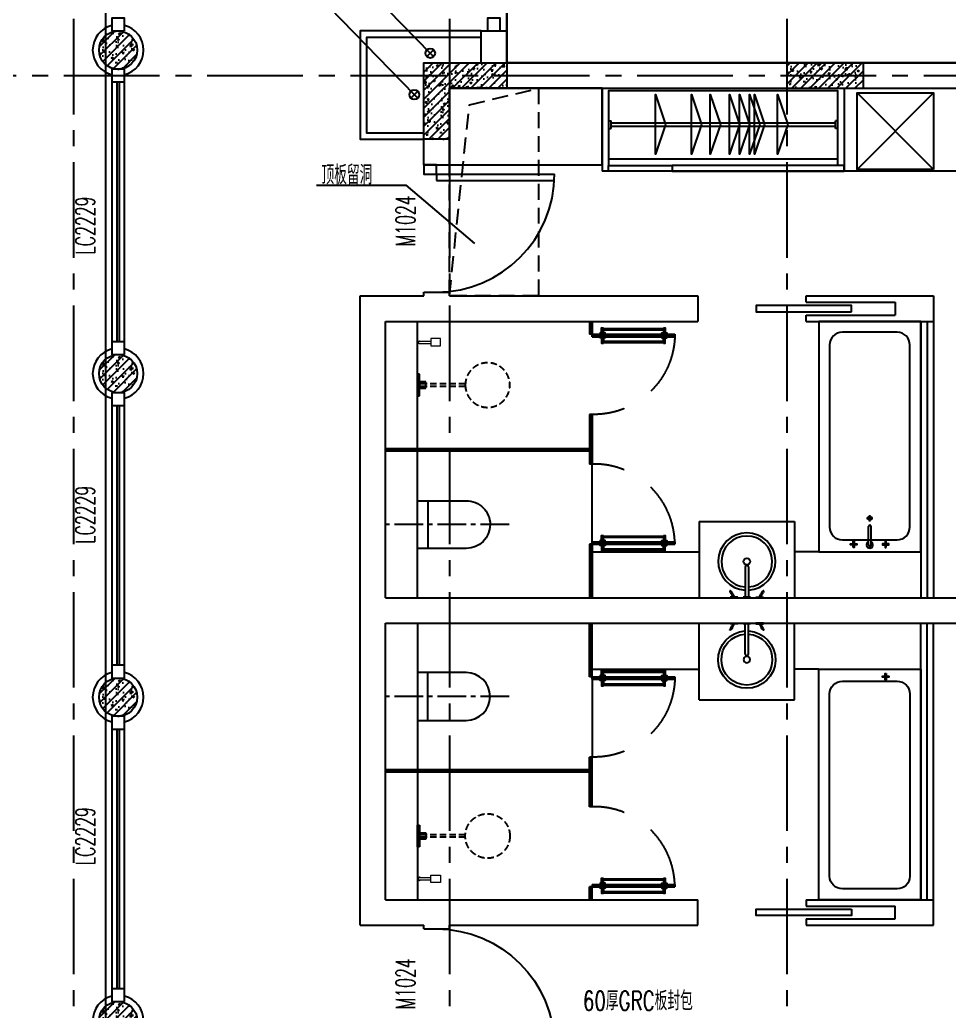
# Model space of a CAD drawing. Extents: x -395226 to -176901, y -140672 to 68263.
# Drawn here: x -328641 to -321346, y 34735 to 42517 of the extents above; entities that cross this region are included whole.
import ezdxf

# ---------------------------------------------------------------- set-up
doc = ezdxf.new("R2010")
doc.units = 0
doc.header["$LTSCALE"] = 1000
doc.header["$MEASUREMENT"] = 0
for name, pattern in [('ACAD_ISO08W100', [36, 24, -3, 6, -3]), ('HIDDEN2', [0.1875, 0.125, -0.0625]), ('Plans$0$CENTER2', [1.125, 0.75, -0.125, 0.125, -0.125]), ('Plans$0$DASHED', [0.75, 0.5, -0.25]), ('Plans$0$DASHED2', [0.375, 0.25, -0.125])]:
    doc.linetypes.add(name, pattern=pattern)
doc.layers.get('0').update_dxf_attribs({"linetype": 'CONTINUOUS'})
doc.layers.get('Defpoints').update_dxf_attribs({"linetype": 'CONTINUOUS'})
for name, color, linetype in [('A-COLUMN', 1, 'CONTINUOUS'), ('A-COLUMN-hatch', 252, 'CONTINUOUS'), ('A-DOTE', 8, 'ACAD_ISO08W100'), ('A-FIN-GRAN', 34, 'CONTINUOUS'), ('A-FUR', 251, 'CONTINUOUS'), ('A-LINE', 8, 'CONTINUOUS'), ('A-LVTRY', 147, 'CONTINUOUS'), ('A-NOTE', 150, 'CONTINUOUS'), ('A-RAIN', 6, 'CONTINUOUS'), ('A-WALL', 2, 'CONTINUOUS'), ('A-WINDOW', 4, 'CONTINUOUS'), ('A-WINDOW-TEXT', 93, 'CONTINUOUS'), ('Plans$0$A_Sanitary', 150, 'CONTINUOUS'), ('Plans$0$Grid', 9, 'Plans$0$CENTER2')]:
    doc.layers.add(name, color=color, linetype=linetype)
doc.styles.add('_HZTXT', font='tjromans.shx', dxfattribs={"width": 0.7, "bigfont": 'tjhztxt.shx'})
doc.styles.add('PRC-S', font='tjromans.shx', dxfattribs={"width": 0.7, "bigfont": 'tjhztxt.shx'})

# ---------------------------------------------------------------- blocks, each defined once
blk = doc.blocks.new('Grid')
at = {"layer": 'Plans$0$Grid', "color": 8}
for p, q in [((-22498.22963262349, 23319.99999610754), (-22498.22963262349, -15380.00000389246)), ((-19548.22963262349, 23319.99999610754), (-19548.22963262349, -15380.00000389246)), ((-16898.22963262349, 23319.99999610754), (-16898.22963262349, -15380.00000389246)), ((-28198.22963262349, 5999.999996107537), (8601.770367376506, 5999.999996107537))]:
    blk.add_line(p, q, dxfattribs=at)
blk = doc.blocks.new('Plans$0$A$C245A0047')
blk.add_lwpolyline([(-19.77532151341438, -9.097833529114723), (-19.77532151341438, 11.90216647088528), (-40.77532151341438, 11.90216647088528), (-40.77532151341438, 19.90216647088528), (-19.77532151341438, 19.90216647088528), (-19.77532151341438, 40.90216647088528), (-11.77532151341438, 40.90216647088528), (-11.77532151341438, 19.90216647088528), (9.224678486585617, 19.90216647088528), (9.224678486585617, 11.90216647088528), (-11.77532151341438, 11.90216647088528), (-11.77532151341438, -9.097833529114723)], close=True)
blk = doc.blocks.new('Plans$0$CLOSET P')
blk.add_lwpolyline([(382.5, 187.5), (0, 187.5), (0, -187.5), (382.5, -187.5, 0.414213562373095), (570, 0), (570, 0, 0.414213562373095)], format="xyb", close=True)
blk.add_lwpolyline([(80, -187.5), (80, 187.5)])
at = {"color": 8, "linetype": 'Plans$0$CENTER2', "ltscale": 0.3}
blk.add_lwpolyline([(718.799193716608, 0), (-245.4681442575529, 0)], dxfattribs=at)
blk = doc.blocks.new('Plans$0$TOWEL BAR T')
for points in [[(0, 485), (10, 485), (10, 525), (0, 525)], [(0, 40), (10, 40), (10, 0), (0, 0)]]:
    blk.add_lwpolyline(points, close=True)
for points in [[(10, 512.5), (50, 512.5), (50, 497.5)], [(10, 497.5), (50, 497.5)], [(35, 497.5), (35, 27.5)], [(45, 497.5), (45, 27.5)], [(50, 27.5), (50, 12.5), (10, 12.5)], [(50, 27.5), (10, 27.5)]]:
    blk.add_lwpolyline(points)
blk = doc.blocks.new('Plans$0$A$C76BA0BB8')
for p, q in [((0, 0), (0, -650)), ((20, 0), (0, 0)), ((10, 0), (10, -650)), ((20, 0), (20, -650)), ((20, -650), (0, -650))]:
    blk.add_line(p, q)
at = {"layer": 'Plans$0$A_Sanitary', "color": 8, "linetype": 'Plans$0$DASHED'}
blk.add_arc((-2.968245076015592, -16.81539324950427), 633.1915639874533, 270.2685894216469, 1.521757969938451, dxfattribs=at)
at = {"extrusion": (0, 0, -1), "zscale": -1}
blk.add_blockref('Plans$0$TOWEL BAR T', (1.676380634307861e-08, -587.4999999832362), dxfattribs=at)
blk.add_blockref('Plans$0$TOWEL BAR T', (20.00000001676381, -587.4999999832362))
blk = doc.blocks.new('Plans$0$A$C329745DB')
at = {"linetype": 'Plans$0$DASHED2'}
for p, q in [((0, 85), (15, 85)), ((15, 85), (15, -85)), ((15, -85), (0, -85))]:
    blk.add_line(p, q, dxfattribs=at)
blk.add_line((0, -85), (0, 85))
at = {"linetype": 'Plans$0$DASHED2', "ltscale": 0.2}
for p, q in [((375.2861006046442, 10.00000001676378), (-5.383924417401431e-10, 10.00000000000004)), ((-5.383924417401431e-10, 10.00000000000004), (5.384492851590039e-10, -9.999999999999957)), ((375.2861006059829, -9.999999983119807), (5.384492851590039e-10, -9.999999999999957))]:
    blk.add_line(p, q, dxfattribs=at)
at = {"lineweight": 15}
for p, q in [((16.41515415161848, -326.3509522527456), (104.6021450981498, -326.3509522527456)), ((16.45275857299566, -345.3086725622416), (104.6021450981498, -345.3086725622416))]:
    blk.add_line(p, q, dxfattribs=at)
at = {"linetype": 'Plans$0$DASHED2'}
blk.add_lwpolyline([(15, -25), (15, 25), (65, 25), (65, -25)], close=True, dxfattribs=at)
at = {"lineweight": 15}
blk.add_lwpolyline([(179.7279068157077, -307.913514867425), (179.7279068157077, -364.5351404994726), (104.6021450981498, -364.5351404994726), (104.6021450981498, -307.913514867425)], close=True, dxfattribs=at)
at = {"linetype": 'Plans$0$DASHED2', "ltscale": 0.2}
blk.add_circle((550.0001527018758, 2.759037442956469e-08), 175, dxfattribs=at)
at = {"lineweight": 15}
for radius, start, end in [(12.5, 49.3241645724468, 311.3082686208234), (9.5, 86.29231313472972, 273.9349901289)]:
    blk.add_arc((15.80082531273365, -335.8310682922602), radius, start, end, dxfattribs=at)
blk = doc.blocks.new('Plans$0$A$C3C4320F4')
at = {"ltscale": 0.5}
for p, q in [((-12.5, 242.5), (-12.5, 5)), ((12.5, 242.5), (12.5, 5)), ((-130, 5), (-130, 0)), ((-70, 5), (-130, 5)), ((-130, 0), (-70, 0)), ((-70, 0), (-70, 5)), ((-30, 5), (-30, 0)), ((30, 5), (-30, 5)), ((-30, 0), (30, 0)), ((30, 0), (30, 5)), ((70, 0), (70, 5)), ((70, 5), (130, 5)), ((130, 0), (70, 0)), ((130, 5), (130, 0))]:
    blk.add_line(p, q, dxfattribs=at)
blk.add_circle((-1.4210854715202e-14, 285), 25, dxfattribs=at)
for centre, radius, start, end in [((6.431945109852677e-08, 285), 225, 273.1847385203163, 266.8152614468754), ((6.431945109852677e-08, 285), 200, 273.5833216784225, 266.4166782814787), ((0, 242.4999999999854), 12.5, 0, 180), ((-130.3997597733978, 52.42300268237886), 3.147201215463733, 146.9454087961465, 223.0848864239331), ((-131.6604562626453, 51.68568296903686), 2.813935652372383, 39.70190072510234, 119.3010142130147), ((-184.9890727623715, 11.99005448688695), 64.80683140751697, 28.46540463752204, 36.20862548592378), ((-165.6642559317406, 6.045905803606729), 59.65298140990802, 22.4357790660071, 52.67612987259868), ((376.0132948691025, 317.726654234968), 574.0974974977237, 208.6036431084855, 213.0060391038752), ((302.2717217742465, 197.0620706717455), 445.7694214837053, 202.1749968293286, 205.5218451634142), ((-302.2717217741883, 197.0620706717455), 445.7694214837053, 334.4781548365859, 337.8250031706714), ((-376.0132948690443, 317.726654234968), 574.0974974977237, 326.9939608961248, 331.3963568915145), ((165.6642559317406, 6.045905803606729), 59.65298140990802, 127.3238701274013, 157.5642209339929), ((184.9890727624297, 11.99005448688695), 64.80683140751697, 143.7913745140762, 151.534595362478), ((131.6604562626453, 51.68568296903686), 2.813935652372383, 60.69898578698531, 140.2980992748977), ((130.3997597735142, 52.42300268237886), 3.147201215463733, 316.9151135760669, 33.05459120385349)]:
    blk.add_arc(centre, radius, start, end, dxfattribs=at)
blk = doc.blocks.new('D10')
for p, q in [((75.00000000023283, 0), (74.99999999988358, 925)), ((125.0000000001164, 0), (124.9999999998254, 923.6476599997841)), ((75.00000000023283, 0), (125.0000000001164, 0))]:
    blk.add_line(p, q)
blk.add_lwpolyline([(75.00000000023283, 0), (0, 0), (0, -99.99999999976717), (75.00000000011642, -99.99999999976717)], close=True)
blk.add_arc((75.00000000023283, 0), 925, 0, 90)
blk = doc.blocks.new('dr-1000_swing')
at = {"layer": 'A-WINDOW', "xscale": -1, "rotation": 270}
blk.add_blockref('D10', (99.99999999976717, -3.783497959375381e-10), dxfattribs=at)
blk = doc.blocks.new('A$C052B07B1')
at = {"layer": 'A-FIN-GRAN'}
for start, end in [(104.477512185936, 255.522487814064), (284.477512185936, 75.52248781406404)]:
    blk.add_arc((2.728484105318785e-12, 1.818989403545856e-12), 200, start, end, dxfattribs=at)
at = {"layer": 'A-WINDOW'}
for points in [[(-49.99999999999727, 250.0000000000018), (-49.99999999999727, 150.0000000000018), (50.00000000000273, 150.0000000000018), (50.00000000000273, 250.0000000000018)], [(-49.99999999999727, -149.9999999999982), (-49.99999999999727, -249.9999999999982), (50.00000000000273, -249.9999999999982), (50.00000000000273, -149.9999999999982)]]:
    blk.add_lwpolyline(points, close=True, dxfattribs=at)
blk = doc.blocks.new('Columes')
at = {"layer": 'A-COLUMN-hatch'}
h = blk.add_hatch(dxfattribs=at)
h.set_pattern_fill('钢筋混凝土', color=256, scale=20, style=0)
h.set_pattern_definition([(45, (-13779.38220149279, 16849.99999903142), (-35.35533905932737, 35.35533905932738), []), (50, (-13779.38220149279, 16849.99999903142), (143.4520365201507, -12.55042699651902), [15, -165]), (355, (-13779.38220149279, 16849.99999903142), (-27.7502667226, 150.4384267400024), [12, -132]), (100.4514, (-13767.42786549279, 16848.95413103142), (115.7018763428043, 137.8879084121907), [12.748038, -140.2284224]), (46.18420000000001, (-13779.38220149279, 16889.99999903142), (213.4482097251289, -33.10380286580362), [22.5, -247.5]), (96.6356, (-13761.59485249279, 16887.24133763143), (186.9325411097407, 194.8235741800883), [19.1220576, -210.3426]), (351.1842, (-13779.38220149279, 16889.99999903142), (186.9323890267254, 194.8237201850649), [18, -198]), (21, (-13759.38220149279, 16879.99999903142), (119.3814104236923, -80.52377813306776), [15, -165]), (326.0000000000001, (-13759.38220149279, 16879.99999903142), (48.66306638431634, 145.0300090093706), [12, -132]), (71.4514, (-13749.43375489279, 16873.28967783142), (168.044525716298, 64.50609934199048), [12.748038, -140.2284224]), (37.50000000000001, (-13779.38220149279, 16849.99999903142), (2.431971063458134, 66.5787707662623), [0, -130.4, 0, -134, 0, -132.5]), (7.499999999999999, (-13779.38220149279, 16849.99999903142), (52.61390748842972, 78.88234237647205), [0, -76.39999999999999, 0, -127.4, 0, -50.5]), (327.5, (-13823.98220149279, 16849.99999903142), (106.7644872344818, -4.51097434687596), [0, -50, 0, -156, 0, -207]), (317.5, (-13843.98220149279, 16849.99999903142), (116.6372338684772, 20.02099646646353), [0, -65, 0, -103.6, 0, -147])])
edge = h.paths.add_edge_path()
edge.add_arc((-13629.38220149279, 16999.99999903142), 150, 0, 360)
h = blk.add_hatch(dxfattribs=at)
h.set_pattern_fill('钢筋混凝土', color=256, scale=20, style=0)
h.set_pattern_definition([(45, (-11229.38219558448, 16299.99999895366), (-35.35533905932737, 35.35533905932738), []), (50, (-11229.38219558448, 16299.99999895366), (143.4520365201507, -12.55042699651902), [15, -165]), (355, (-11229.38219558448, 16299.99999895366), (-27.7502667226, 150.4384267400024), [12, -132]), (100.4514, (-11217.42785958448, 16298.95413095366), (115.7018763428043, 137.8879084121907), [12.748038, -140.2284224]), (46.18420000000001, (-11229.38219558448, 16339.99999895366), (213.4482097251289, -33.10380286580362), [22.5, -247.5]), (96.6356, (-11211.59484658448, 16337.24133755366), (186.9325411097407, 194.8235741800883), [19.1220576, -210.3426]), (351.1842, (-11229.38219558448, 16339.99999895366), (186.9323890267254, 194.8237201850649), [18, -198]), (21, (-11209.38219558448, 16329.99999895366), (119.3814104236923, -80.52377813306776), [15, -165]), (326.0000000000001, (-11209.38219558448, 16329.99999895366), (48.66306638431634, 145.0300090093706), [12, -132]), (71.4514, (-11199.43374898448, 16323.28967775366), (168.044525716298, 64.50609934199048), [12.748038, -140.2284224]), (37.50000000000001, (-11229.38219558448, 16299.99999895366), (2.431971063458134, 66.5787707662623), [0, -130.4, 0, -134, 0, -132.5]), (7.499999999999999, (-11229.38219558448, 16299.99999895366), (52.61390748842972, 78.88234237647205), [0, -76.39999999999999, 0, -127.4, 0, -50.5]), (327.5, (-11273.98219558448, 16299.99999895366), (106.7644872344818, -4.51097434687596), [0, -50, 0, -156, 0, -207]), (317.5, (-11293.98219558448, 16299.99999895366), (116.6372338684772, 20.02099646646353), [0, -65, 0, -103.6, 0, -147])])
edge = h.paths.add_edge_path()
edge.add_line((-11229.38219558448, 16899.99999895366), (-10579.38220308535, 16899.99999895366))
edge.add_line((-10579.38220308535, 16899.99999895366), (-10579.38220308535, 16699.99999895366))
edge.add_line((-10579.38220308535, 16699.99999895366), (-11029.38219558448, 16699.99999895366))
edge.add_line((-11029.38219558448, 16699.99999895366), (-11029.38219558448, 16299.99999895366))
edge.add_line((-11029.38219558448, 16299.99999895366), (-11229.38219558448, 16299.99999895366))
edge.add_line((-11229.38219558448, 16299.99999895366), (-11229.38219558448, 16899.99999895366))
edge.add_line((-11229.38219558448, 16899.99999895366), (-11029.38219558448, 16899.99999895366))
h = blk.add_hatch(dxfattribs=at)
h.set_pattern_fill('钢筋混凝土', color=256, scale=20, style=0)
h.set_pattern_definition([(45, (-8379.382203085348, 16699.99999895366), (-35.35533905932737, 35.35533905932738), []), (50, (-8379.382203085348, 16699.99999895366), (143.4520365201507, -12.55042699651902), [15, -165]), (355, (-8379.382203085348, 16699.99999895366), (-27.7502667226, 150.4384267400024), [12, -132]), (100.4514, (-8367.427867085347, 16698.95413095366), (115.7018763428043, 137.8879084121907), [12.748038, -140.2284224]), (46.18420000000001, (-8379.382203085348, 16739.99999895366), (213.4482097251289, -33.10380286580362), [22.5, -247.5]), (96.6356, (-8361.594854085348, 16737.24133755366), (186.9325411097407, 194.8235741800883), [19.1220576, -210.3426]), (351.1842, (-8379.382203085348, 16739.99999895366), (186.9323890267254, 194.8237201850649), [18, -198]), (21, (-8359.382203085348, 16729.99999895366), (119.3814104236923, -80.52377813306776), [15, -165]), (326.0000000000001, (-8359.382203085348, 16729.99999895366), (48.66306638431634, 145.0300090093706), [12, -132]), (71.4514, (-8349.433756485349, 16723.28967775366), (168.044525716298, 64.50609934199048), [12.748038, -140.2284224]), (37.50000000000001, (-8379.382203085348, 16699.99999895366), (2.431971063458134, 66.5787707662623), [0, -130.4, 0, -134, 0, -132.5]), (7.499999999999999, (-8379.382203085348, 16699.99999895366), (52.61390748842972, 78.88234237647205), [0, -76.39999999999999, 0, -127.4, 0, -50.5]), (327.5, (-8423.982203085348, 16699.99999895366), (106.7644872344818, -4.51097434687596), [0, -50, 0, -156, 0, -207]), (317.5, (-8443.982203085348, 16699.99999895366), (116.6372338684772, 20.02099646646353), [0, -65, 0, -103.6, 0, -147])])
h.paths.add_polyline_path([(-8379.382203085348, 16699.99999895366), (-7779.382203085348, 16699.99999895366), (-7779.382203085348, 16899.99999895366), (-8379.382203085348, 16899.99999895366)])
h = blk.add_hatch(dxfattribs=at)
h.set_pattern_fill('钢筋混凝土', color=256, scale=20, style=0)
h.set_pattern_definition([(45, (-13779.38220149279, 14309.99999903142), (-35.35533905932737, 35.35533905932738), []), (50, (-13779.38220149279, 14309.99999903142), (143.4520365201507, -12.55042699651902), [15, -165]), (355, (-13779.38220149279, 14309.99999903142), (-27.7502667226, 150.4384267400024), [12, -132]), (100.4514, (-13767.42786549279, 14308.95413103143), (115.7018763428043, 137.8879084121907), [12.748038, -140.2284224]), (46.18420000000001, (-13779.38220149279, 14349.99999903142), (213.4482097251289, -33.10380286580362), [22.5, -247.5]), (96.6356, (-13761.59485249279, 14347.24133763143), (186.9325411097407, 194.8235741800883), [19.1220576, -210.3426]), (351.1842, (-13779.38220149279, 14349.99999903142), (186.9323890267254, 194.8237201850649), [18, -198]), (21, (-13759.38220149279, 14339.99999903142), (119.3814104236923, -80.52377813306776), [15, -165]), (326.0000000000001, (-13759.38220149279, 14339.99999903142), (48.66306638431634, 145.0300090093706), [12, -132]), (71.4514, (-13749.43375489279, 14333.28967783142), (168.044525716298, 64.50609934199048), [12.748038, -140.2284224]), (37.50000000000001, (-13779.38220149279, 14309.99999903142), (2.431971063458134, 66.5787707662623), [0, -130.4, 0, -134, 0, -132.5]), (7.499999999999999, (-13779.38220149279, 14309.99999903142), (52.61390748842972, 78.88234237647205), [0, -76.39999999999999, 0, -127.4, 0, -50.5]), (327.5, (-13823.98220149279, 14309.99999903142), (106.7644872344818, -4.51097434687596), [0, -50, 0, -156, 0, -207]), (317.5, (-13843.98220149279, 14309.99999903142), (116.6372338684772, 20.02099646646353), [0, -65, 0, -103.6, 0, -147])])
edge = h.paths.add_edge_path()
edge.add_arc((-13629.38220149279, 14459.99999903142), 150, 0, 360)
h = blk.add_hatch(dxfattribs=at)
h.set_pattern_fill('钢筋混凝土', color=256, scale=20, style=0)
h.set_pattern_definition([(45, (-13779.38220149279, 11769.99999903142), (-35.35533905932737, 35.35533905932738), []), (50, (-13779.38220149279, 11769.99999903142), (143.4520365201507, -12.55042699651902), [15, -165]), (355, (-13779.38220149279, 11769.99999903142), (-27.7502667226, 150.4384267400024), [12, -132]), (100.4514, (-13767.42786549279, 11768.95413103143), (115.7018763428043, 137.8879084121907), [12.748038, -140.2284224]), (46.18420000000001, (-13779.38220149279, 11809.99999903142), (213.4482097251289, -33.10380286580362), [22.5, -247.5]), (96.6356, (-13761.59485249279, 11807.24133763143), (186.9325411097407, 194.8235741800883), [19.1220576, -210.3426]), (351.1842, (-13779.38220149279, 11809.99999903142), (186.9323890267254, 194.8237201850649), [18, -198]), (21, (-13759.38220149279, 11799.99999903142), (119.3814104236923, -80.52377813306776), [15, -165]), (326.0000000000001, (-13759.38220149279, 11799.99999903142), (48.66306638431634, 145.0300090093706), [12, -132]), (71.4514, (-13749.43375489279, 11793.28967783142), (168.044525716298, 64.50609934199048), [12.748038, -140.2284224]), (37.50000000000001, (-13779.38220149279, 11769.99999903142), (2.431971063458134, 66.5787707662623), [0, -130.4, 0, -134, 0, -132.5]), (7.499999999999999, (-13779.38220149279, 11769.99999903142), (52.61390748842972, 78.88234237647205), [0, -76.39999999999999, 0, -127.4, 0, -50.5]), (327.5, (-13823.98220149279, 11769.99999903142), (106.7644872344818, -4.51097434687596), [0, -50, 0, -156, 0, -207]), (317.5, (-13843.98220149279, 11769.99999903142), (116.6372338684772, 20.02099646646353), [0, -65, 0, -103.6, 0, -147])])
edge = h.paths.add_edge_path()
edge.add_arc((-13629.38220149279, 11919.99999903142), 150, 0, 360)
h = blk.add_hatch(dxfattribs=at)
h.set_pattern_fill('钢筋混凝土', color=256, scale=20, style=0)
h.set_pattern_definition([(45, (-13779.38220149273, 9229.999999031425), (-35.35533905932737, 35.35533905932738), []), (50, (-13779.38220149273, 9229.999999031425), (143.4520365201507, -12.55042699651902), [15, -165]), (355, (-13779.38220149273, 9229.999999031425), (-27.7502667226, 150.4384267400024), [12, -132]), (100.4514, (-13767.42786549273, 9228.954131031425), (115.7018763428043, 137.8879084121907), [12.748038, -140.2284224]), (46.18420000000001, (-13779.38220149273, 9269.999999031425), (213.4482097251289, -33.10380286580362), [22.5, -247.5]), (96.6356, (-13761.59485249273, 9267.241337631425), (186.9325411097407, 194.8235741800883), [19.1220576, -210.3426]), (351.1842, (-13779.38220149273, 9269.999999031425), (186.9323890267254, 194.8237201850649), [18, -198]), (21, (-13759.38220149273, 9259.999999031425), (119.3814104236923, -80.52377813306776), [15, -165]), (326.0000000000001, (-13759.38220149273, 9259.999999031425), (48.66306638431634, 145.0300090093706), [12, -132]), (71.4514, (-13749.43375489273, 9253.289677831424), (168.044525716298, 64.50609934199048), [12.748038, -140.2284224]), (37.50000000000001, (-13779.38220149273, 9229.999999031425), (2.431971063458134, 66.5787707662623), [0, -130.4, 0, -134, 0, -132.5]), (7.499999999999999, (-13779.38220149273, 9229.999999031425), (52.61390748842972, 78.88234237647205), [0, -76.39999999999999, 0, -127.4, 0, -50.5]), (327.5, (-13823.98220149273, 9229.999999031425), (106.7644872344818, -4.51097434687596), [0, -50, 0, -156, 0, -207]), (317.5, (-13843.98220149273, 9229.999999031425), (116.6372338684772, 20.02099646646353), [0, -65, 0, -103.6, 0, -147])])
edge = h.paths.add_edge_path()
edge.add_arc((-13629.38220149273, 9379.999999031425), 150, 0, 360)
blk.add_lwpolyline([(-11229.38219558448, 16899.99999895366), (-10579.38220308535, 16899.99999895366), (-10579.38220308535, 16699.99999895366), (-11029.38219558448, 16699.99999895366), (-11029.38219558448, 16299.99999895366), (-11229.38219558448, 16299.99999895366), (-11229.38219558448, 16899.99999895366), (-11029.38219558448, 16899.99999895366)])
blk.add_lwpolyline([(-8379.382203085348, 16699.99999895366), (-7779.382203085348, 16699.99999895366), (-7779.382203085348, 16899.99999895366), (-8379.382203085348, 16899.99999895366)], close=True)
for centre in [(-13629.38220149279, 16999.99999903142), (-13629.38220149279, 14459.99999903142), (-13629.38220149279, 11919.99999903142), (-13629.38220149273, 9379.999999031425)]:
    blk.add_circle(centre, 150)
blk = doc.blocks.new('RAIN PIPE@100x100')
for p, q in [((-26.51650429448637, -26.51650429449728), (26.51650429448637, 26.51650429449728)), ((-26.51650429448637, 26.51650429449728), (26.51650429448637, -26.51650429449728))]:
    blk.add_line(p, q)
blk.add_circle((0, 0), 37.5)

msp = doc.modelspace()

# ---------------------------------------------------------------- linework, layer by layer
at = {"layer": 'A-FIN-GRAN'}
for points in [[(-325019.529381138, 42429.81240980745), (-325969.5293752297, 42429.81240980745), (-325969.5293752297, 41579.81240980745), (-325469.5293752297, 41579.81240980745)], [(-325019.529381138, 42379.81240980745), (-325919.5293752297, 42379.81240980745), (-325919.5293752297, 41629.81240980745), (-325469.5293752297, 41629.81240980745)]]:
    msp.add_lwpolyline(points, dxfattribs=at)
at = {"layer": 'A-FUR'}
for p, q in [((-324069.529369124, 41979.81240980745), (-324069.52936899, 41329.81242553321)), ((-322169.5293720204, 41979.81144841718), (-322169.529371809, 41329.81144843115)), ((-321469.5293719943, 41942.93382227146), (-322069.5293718332, 41342.93382211024)), ((-321469.5293718331, 41342.93382227146), (-322069.5293719944, 41942.93382211024)), ((-324019.7124171116, 41724.80896785029), (-323999.7124171107, 41724.80896785675)), ((-323999.7124170947, 41664.80952630477), (-323999.7124171107, 41724.80896785675)), ((-322239.5293719271, 41664.81144839762), (-322239.529371945, 41724.81088995053)), ((-322219.529371945, 41724.81088995606), (-322239.529371945, 41724.81088995053)), ((-324019.5293690951, 41664.80952629923), (-323999.7124170947, 41664.80952630477)), ((-323999.5293690962, 41709.80952839147), (-322239.5293719403, 41709.81144839762)), ((-323999.5293690868, 41681.19094098233), (-322239.5293719319, 41681.19286098941)), ((-322219.7124199258, 41664.81144840321), (-322239.5293719271, 41664.81144839762)), ((-324019.5293690141, 41424.80952838589), (-322219.5293718573, 41424.81144840315)), ((-318269.5293700804, 41329.81240271605), (-324069.52936899, 41329.81242553319))]:
    msp.add_line(p, q, dxfattribs=at)
msp.add_lwpolyline([(-322219.5293718415, 41374.81144840315), (-322219.5293720129, 41959.81144838639), (-324019.5293691679, 41959.80952835888), (-324019.5293689992, 41374.80952838402)], dxfattribs=at)
for points in [[(-323573.0226394159, 41696.19286060757), (-323652.0119214335, 41461.49997615865), (-323652.0119215694, 41930.88574500992)], [(-323290.1872662378, 41696.19286068849), (-323369.1765482572, 41461.49997623957), (-323369.1765483912, 41930.88574509084)], [(-323142.4408962138, 41696.1928607305), (-323221.4301782323, 41461.49997628159), (-323221.4301783672, 41930.88574513285)], [(-322991.6855490336, 41696.19286077427), (-323070.6748310521, 41461.49997632536), (-323070.674831187, 41930.88574517662)], [(-322912.6962669489, 41696.19286079756), (-322991.6855489665, 41461.49997634864), (-322991.6855491024, 41930.88574519991)], [(-322833.7069848634, 41696.19286081991), (-322912.696266881, 41461.49997637099), (-322912.6962670168, 41930.88574522226)], [(-322796.4841737736, 41696.19286083108), (-322875.4734557921, 41461.49997638124), (-322875.473455927, 41930.88574523343)], [(-322613.8436867229, 41696.19286088314), (-322692.8329687405, 41461.49997643339), (-322692.8329688754, 41930.88574528559)], [(-321469.5293718331, 41342.93382227146), (-322069.5293718332, 41342.93382211024), (-322069.5293719944, 41942.93382211024), (-321469.5293719943, 41942.93382227146)], [(-324019.52936899, 41329.80952839799), (-324019.5293689992, 41374.80952838402), (-323519.5293720166, 41374.81144812534), (-323519.5293720027, 41329.81144813279)], [(-322169.5293718276, 41329.81144843022), (-322169.529371847, 41374.81144841811), (-323519.5293720166, 41374.81144812534), (-323519.5293720027, 41329.81144813279)]]:
    msp.add_lwpolyline(points, close=True, dxfattribs=at)
at = {"layer": 'A-LINE'}
for p, q in [((-327969.5293812873, 44646.60732921452), (-327969.5293812873, 42453.01749055587)), ((-324819.5293811379, 44646.6073291284), (-324819.529381138, 42429.81240980745)), ((-327969.5293812873, 42106.6073292145), (-327969.5293812873, 39913.01749055593)), ((-327969.5293812873, 39566.6073292145), (-327969.5293812873, 37373.01749055587)), ((-327969.5293812872, 37026.60732921452), (-327969.5293812872, 34833.01749055587))]:
    msp.add_line(p, q, dxfattribs=at)
msp.add_lwpolyline([(-325269.5293752297, 41379.8124098075), (-324069.529369124, 41379.81240980754), (-324069.529369124, 41979.81240980744), (-325269.5293752297, 41979.8124098074)], close=True, dxfattribs=at)
at = {"layer": 'A-LINE', "linetype": 'HIDDEN2'}
msp.add_lwpolyline([(-325269.5293752297, 41979.81240980745), (-324569.5293730169, 41979.81240980745), (-324569.5293730169, 40349.81240980745), (-325269.5293752297, 40349.81240980745)], close=True, dxfattribs=at)
msp.add_lwpolyline([(-325269.5293710202, 40349.81240959884), (-325112.380835979, 41849.46005399293), (-324569.5293730169, 41979.81241664889)], dxfattribs=at)
at = {"layer": 'A-LVTRY'}
for p, q in [((-321469.5293719943, 40349.81241120874), (-321469.5293721091, 40149.8124111513)), ((-322469.5293720344, 40299.81241115124), (-321769.5293720343, 40299.81241115135)), ((-321769.5293720343, 40299.81241115135), (-321769.5293720342, 40199.81241115135)), ((-322469.5293720343, 40199.81241115124), (-321769.5293720342, 40199.81241115135)), ((-324169.5293699206, 40149.81241089961), (-324169.5293698543, 40049.81241089868)), ((-324159.5293699187, 40149.81241090051), (-324159.5293698524, 40049.81241089912)), ((-324149.5293707597, 40149.81241090415), (-324149.5293706935, 40049.81241090276)), ((-322469.5293720344, 40149.81241115124), (-321469.529372109, 40149.81241115132)), ((-321569.529372109, 40149.8124111513), (-321569.5293733545, 37979.81242270228)), ((-321519.529372109, 40149.81241112262), (-321519.5293733545, 37979.8124226736)), ((-321469.529372109, 40149.81241109392), (-321469.5293733545, 37979.8124226449)), ((-324149.5293706935, 40049.81241090276), (-324169.5293698543, 40049.81241089868)), ((-324149.5293712023, 39419.81241087346), (-324169.5293695395, 39419.81241086613)), ((-324169.5293693577, 39419.81241086614), (-324169.5293691328, 39029.81241180409)), ((-324159.5293693559, 39419.81241086984), (-324159.5293691309, 39029.81241180065)), ((-324149.5293693559, 39419.81241087646), (-324149.5293691309, 39029.81241179716)), ((-324169.5293692122, 39149.81241181114), (-325769.5293676462, 39149.81241075175)), ((-324169.5293692055, 39139.81241181114), (-325769.5293676396, 39139.81241075175)), ((-324169.5293691989, 39129.81241181114), (-325769.5293676329, 39129.81241075175)), ((-324149.5293691309, 39029.81241179716), (-324169.5293674681, 39029.81241178983)), ((-324149.5293693322, 38399.81241179578), (-324149.5293697529, 39029.81241183208)), ((-321994.5293722574, 38603.89681940396), (-321944.5293722574, 38603.89681935729)), ((-321969.5293722808, 38578.89681938062), (-321969.5293722342, 38628.89681938062)), ((-323309.5293704862, 38579.81242246303), (-322559.5293704797, 38579.81242262071)), ((-323309.5293704862, 38579.81242246303), (-323309.5293703623, 37979.8124224621)), ((-322559.5293704797, 38579.81242262071), (-322559.5293703558, 37979.81242258052)), ((-321979.529372112, 38394.81241124378), (-321979.5293720141, 38539.72822911928)), ((-321959.5293722164, 38394.81096569631), (-321959.5293721538, 38539.72655758397)), ((-324169.5293684929, 38399.81241176781), (-324169.5293691328, 37979.81242239731)), ((-324149.5293693322, 38399.81241179578), (-324169.5293684929, 38399.81241176781)), ((-324159.5293684911, 38399.81241177151), (-324159.5293691308, 37979.81242239836)), ((-324149.5293684911, 38399.81241177813), (-324149.5293691309, 37979.81242239941)), ((-324149.5293686272, 38339.81241078371), (-323309.5293700671, 38339.81241095721)), ((-322369.529372063, 38339.81241115135), (-322559.5293700606, 38339.8124111121)), ((-324169.5293684929, 37359.81240784709), (-324169.5293691328, 37779.81239721758)), ((-324159.5293684911, 37359.81240784339), (-324159.5293691308, 37779.81239721653)), ((-324149.5293684911, 37359.81240783677), (-324149.5293691309, 37779.81239721549)), ((-323309.5293704862, 37179.81239715187), (-323309.5293703623, 37779.8123971528)), ((-322559.5293704797, 37179.81239699418), (-322559.5293703558, 37779.81239703437)), ((-321569.529372109, 35609.81240846359), (-321569.5293733545, 37779.81239691262)), ((-321519.529372109, 35609.81240849227), (-321519.5293733545, 37779.8123969413)), ((-321469.529372109, 35609.81240852097), (-321469.5293733545, 37779.81239697)), ((-324149.5293693322, 37359.81240781912), (-324169.5293684929, 37359.81240784709)), ((-324149.5293686272, 37419.81240883119), (-323309.5293700671, 37419.81240865769)), ((-324149.5293693322, 37359.81240781912), (-324149.5293697529, 36729.81240778281)), ((-322369.529372063, 37419.81240846355), (-322559.5293700606, 37419.8124085028)), ((-323309.5293704862, 37179.81239715187), (-322559.5293704797, 37179.81239699418)), ((-324169.5293693577, 36339.81240874875), (-324169.5293691328, 36729.81240781081)), ((-324149.5293691309, 36729.81240781774), (-324169.5293674681, 36729.81240782507)), ((-324159.5293693559, 36339.81240874506), (-324159.5293691309, 36729.81240781424)), ((-324149.5293693559, 36339.81240873843), (-324149.5293691309, 36729.81240781774)), ((-324169.5293691989, 36629.81240780375), (-325769.5293676329, 36629.81240886314)), ((-324169.5293692055, 36619.81240780375), (-325769.5293676396, 36619.81240886314)), ((-324169.5293692122, 36609.81240780375), (-325769.5293676462, 36609.81240886314)), ((-324149.5293712023, 36339.81240874143), (-324169.5293695395, 36339.81240874877)), ((-324169.5293699206, 35609.81240871528), (-324169.5293698543, 35709.81240871621)), ((-324149.5293706935, 35709.81240871214), (-324169.5293698543, 35709.81240871621)), ((-324159.5293699187, 35609.81240871438), (-324159.5293698524, 35709.81240871578)), ((-324149.5293707597, 35609.81240871074), (-324149.5293706935, 35709.81240871214)), ((-322469.5293720344, 35609.81240846365), (-321469.529372109, 35609.81240846358)), ((-321469.5293719943, 35409.81240840616), (-321469.5293721091, 35609.81240846359)), ((-322469.5293720343, 35559.81240846365), (-321769.5293720342, 35559.81240846355)), ((-321769.5293720343, 35459.81240846355), (-321769.5293720342, 35559.81240846355)), ((-322469.5293720344, 35459.81240846365), (-321769.5293720343, 35459.81240846355))]:
    msp.add_line(p, q, dxfattribs=at)
for points in [[(-322469.5293720344, 40299.81241115124), (-322469.5293720344, 40349.81241115124)], [(-322469.5293720344, 40349.81241115124), (-321469.5293719943, 40349.81241115135)], [(-322469.5293720344, 40149.81241115124), (-322469.5293720343, 40199.81241115124)], [(-325519.5293680321, 39149.81241091728), (-325519.5293673058, 40149.81241077406)], [(-325519.5293683591, 37979.81240980745), (-325519.5293675236, 39129.81241091728)], [(-325519.5293683591, 37779.81240980745), (-325519.5293675236, 36629.81240869762)], [(-325519.5293680321, 36609.81240869762), (-325519.5293673058, 35609.81240884084)], [(-322469.5293720344, 35609.81240846365), (-322469.5293720343, 35559.81240846365)], [(-322469.5293720344, 35459.81240846365), (-322469.5293720344, 35409.81240846365)], [(-322469.5293720344, 35409.81240846365), (-321469.5293719943, 35409.81240846355)]]:
    msp.add_lwpolyline(points, dxfattribs=at)
for points in [[(-322112.1026298849, 40224.81241115135), (-322112.1026298849, 40274.81241115135), (-322862.1026298849, 40274.81241115135), (-322862.1026298849, 40224.81241115135)], [(-322369.529372063, 38339.81241115135), (-321569.529372063, 38339.81241115129), (-321569.5293720344, 40149.81241115129), (-322369.5293720344, 40149.81241115135)], [(-322369.529372063, 37419.81240846355), (-321569.529372063, 37419.81240846361), (-321569.5293720344, 35609.81240846361), (-322369.5293720344, 35609.81240846355)], [(-322112.1026298849, 35534.81240846355), (-322112.1026298849, 35484.81240846355), (-322862.1026298849, 35484.81240846355), (-322862.1026298849, 35534.81240846355)]]:
    msp.add_lwpolyline(points, close=True, dxfattribs=at)
for points in [[(-322184.5293720631, 38434.81241115127), (-321754.5293720631, 38434.81241115135, 0.4142135623730789), (-321654.529372063, 38534.81241115135), (-321654.5293720344, 39964.81241115135, 0.4142135623731111), (-321754.5293720343, 40064.81241115135), (-322184.5293720343, 40064.81241115127, 0.414213562373095), (-322284.5293720344, 39964.81241115132), (-322284.529372063, 38534.81241115132, 0.414213562373095)], [(-322184.5293720631, 37324.81240846362), (-321754.5293720631, 37324.81240846355, -0.4142135623730789), (-321654.529372063, 37224.81240846355), (-321654.5293720344, 35794.81240846355, -0.4142135623731111), (-321754.5293720343, 35694.81240846355), (-322184.5293720343, 35694.81240846362, -0.414213562373095), (-322284.5293720344, 35794.81240846358), (-322284.529372063, 37224.81240846358, -0.414213562373095)]]:
    msp.add_lwpolyline(points, format="xyb", close=True, dxfattribs=at)
msp.add_circle((-321969.5293722574, 38603.89681938062), 15, dxfattribs=at)
for centre, radius, start, end in [((-321969.5293721538, 38539.72655759328), 9.999999999999998, 359.9999999466392, 179.9999999466392), ((-321969.529372233, 38394.81241127166), 25, 113.578178425107, 66.42182146941647), ((-321969.529372112, 38394.81241125303), 9.999999999999998, 180.0000000533608, 5.336085289072462e-08)]:
    msp.add_arc(centre, radius, start, end, dxfattribs=at)
at = {"layer": 'A-NOTE'}
for points in [[(-326773.2925362629, 42939.49448412048), (-326085.8182727097, 42939.49448413782), (-325419.5293752218, 42254.81240981511)], [(-326885.370142629, 42614.49448411709), (-326210.8182727176, 42614.49448413443), (-325544.5293752297, 41929.81240981172)], [(-326311.545315274, 41218.09003768257), (-325611.3411778864, 41218.09003769991), (-325072.2109540858, 40762.20915695164)]]:
    msp.add_lwpolyline(points, dxfattribs=at)
at = {"layer": 'A-WALL'}
for p, q in [((-325019.5293827305, 42179.81240980745), (-325019.5293827305, 42429.81240980745)), ((-325019.5293827305, 42429.81240980745), (-324819.5293827305, 42429.81240980745)), ((-324819.5293827305, 42429.81240980745), (-324819.5293827305, 42179.81240980745)), ((-325469.5293752297, 41379.81240980745), (-325469.5293752297, 42179.81240980745)), ((-325469.5293752297, 42179.81240980745), (-325019.5293827305, 42179.81240980745)), ((-324819.5293827305, 42179.81240980745), (-316469.5293752297, 42179.81240980745)), ((-325269.5293752297, 41379.81240980745), (-325269.5293752297, 41979.81240980745)), ((-325269.5293752297, 41979.81240980745), (-316669.5293752297, 41979.81240980745)), ((-325469.5293752297, 41379.81240980745), (-325269.5293752297, 41379.81240980745)), ((-325969.5293752296, 35409.81240980744), (-325969.5293752297, 40349.81240980745)), ((-325969.5293752297, 40349.81240980745), (-325469.5293752297, 40349.81240980745)), ((-325469.5293752297, 40349.81240980745), (-325469.5293752297, 40379.81240980745)), ((-325469.5293752297, 40379.81240980745), (-325269.5293752297, 40379.81240980745)), ((-325269.5293752297, 40349.81240980745), (-325269.5293752297, 40379.81240980745)), ((-325269.5293752296, 40349.81240980745), (-323319.5293752297, 40349.81240980745)), ((-323319.5293752297, 40349.81240980745), (-323319.5293752297, 40149.81240980745)), ((-325769.5293752298, 40149.81240980745), (-323319.5293752297, 40149.81240980745)), ((-325769.5293752297, 37979.81240980745), (-325769.5293752297, 40149.81240980746)), ((-325769.5293752298, 37979.81240980745), (-316669.5293752297, 37979.81240980745)), ((-325769.5293752297, 37779.81240980745), (-316669.5293752297, 37779.81240980745)), ((-325769.5293752297, 35609.81240980745), (-325769.5293752297, 37779.81240980745)), ((-325769.5293752298, 35609.81240980744), (-323319.5293752297, 35609.81240980744)), ((-323319.5293752297, 35409.81240980744), (-323319.5293752297, 35609.81240980744)), ((-325969.5293752296, 35409.81240980744), (-325469.5293752296, 35409.81240980745)), ((-325469.5293752296, 35379.81240980745), (-325469.5293752296, 35409.81240980744)), ((-325469.5293752297, 35379.81240980745), (-325269.5293752297, 35379.81240980745)), ((-325269.5293752297, 35379.81240980745), (-325269.5293752297, 35409.81240980744)), ((-325269.5293752296, 35409.81240980745), (-323319.5293752297, 35409.81240980745))]:
    msp.add_line(p, q, dxfattribs=at)
at = {"layer": 'A-WINDOW'}
for p, q in [((-327919.5293812873, 42029.81240988521), (-327919.5293812873, 39989.81240988521)), ((-327879.52938052, 42029.81240988521), (-327879.52938052, 39989.81240988521)), ((-327859.5293805195, 39989.81240988521), (-327859.5293805195, 42029.81240988521)), ((-327819.5293805408, 39989.81240988521), (-327819.529381138, 42029.81240988521)), ((-327919.5293812873, 39489.81240988521), (-327919.5293812873, 37449.81240988521)), ((-327879.52938052, 39489.81240988521), (-327879.52938052, 37449.81240988521)), ((-327859.5293805195, 37449.81240988521), (-327859.5293805195, 39489.81240988521)), ((-327819.5293799143, 37449.81240988521), (-327819.529381138, 39489.81240988521)), ((-327919.5293812872, 36949.81240988523), (-327919.5293812872, 34909.81240988521)), ((-327879.5293805199, 36949.81240988523), (-327879.5293805199, 34909.81240988521)), ((-327859.5293805195, 34909.81240988521), (-327859.5293805195, 36949.81240988523)), ((-327819.5293803275, 34909.81240988521), (-327819.5293811379, 36949.81240988523))]:
    msp.add_line(p, q, dxfattribs=at)
msp.add_lwpolyline([(-324869.5293827305, 42429.81240980745), (-324869.5293827305, 42529.81240980745), (-324969.5293827305, 42529.81240980745), (-324969.5293827305, 42429.81240980745)], dxfattribs=at)
at = {"layer": 'Defpoints', "color": 6}
for points in [[(-312269.5293752297, 52319.81240980745), (-316669.5293752296, 52319.81240980593), (-316669.5293752296, 51119.81240980593), (-322419.5293748601, 51119.81240631263), (-322419.5293748601, 55719.81241092428), (-328419.5293728701, 55719.81240643798), (-328419.5293748602, 47319.81241092451), (-327969.5293748602, 47319.81241092451), (-327969.5293752297, 25179.81240980745)], [(-316469.5293752297, 25179.81240980745), (-316469.5293752297, 42179.81240980745), (-324819.5293827305, 42179.81240980745), (-324819.5293827303, 44669.81240988521), (-318369.529381138, 44669.81240988521), (-318369.5293752297, 46419.81240980745), (-316669.5293752297, 46419.81240980745), (-316669.5293752297, 45319.81240980737), (-312269.5293752297, 45319.81240980737)]]:
    msp.add_lwpolyline(points, dxfattribs=at)

# ---------------------------------------------------------------- block references
at = {"layer": 'A-COLUMN'}
msp.add_blockref('Columes', (-314240.1471796452, 25279.81241085379), dxfattribs=at)
at = {"layer": 'A-DOTE'}
msp.add_blockref('Grid', (-305721.2997426062, 36079.81241369991), dxfattribs=at)
at = {"layer": 'A-LINE', "rotation": 180}
for p in [(-327869.529381138, 42279.81240988521), (-327869.529381138, 39739.81240988521), (-327869.529381138, 37199.81240988521), (-327869.5293811379, 34659.81240988521)]:
    msp.add_blockref('A$C052B07B1', p, dxfattribs=at)
at = {"layer": 'A-LVTRY', "extrusion": (0, 0, -1), "zscale": -1}
for name, p, rotation in [('Plans$0$A$C76BA0BB8', (324149.5293699367, 40049.81241090276), 270.0000000200103), ('Plans$0$A$C329745DB', (325519.529367669, 39649.81241084567), 180), ('Plans$0$CLOSET P', (325519.5293679414, 38554.81241036237), 180.0000000200103), ('Plans$0$A$C245A0047', (321860.0053123399, 38382.91024469885), 5.336085289072462e-08), ('Plans$0$A$C76BA0BB8', (324149.5293693322, 37359.81240781912), 270.0000000967165)]:
    msp.add_blockref(name, p, dxfattribs=dict(at, rotation=rotation))
at = {"layer": 'A-LVTRY', "extrusion": (0, 0, -1), "xscale": -1, "zscale": -1}
for name, p, rotation in [('Plans$0$A$C76BA0BB8', (324149.5293693322, 38399.81241179578), 269.9999999032834), ('Plans$0$CLOSET P', (325519.5293679414, 37204.81240925253), 359.9999999799897), ('Plans$0$A$C245A0047', (321860.0053123399, 37376.71457491604), 179.9999999466392), ('Plans$0$A$C76BA0BB8', (324149.5293699367, 35709.81240871214), 269.9999999799897)]:
    msp.add_blockref(name, p, dxfattribs=dict(at, rotation=rotation))
at = {"layer": 'A-LVTRY'}
for name, p, rotation in [('Plans$0$A$C3C4320F4', (-322934.5293703586, 37979.81242254141), 1.167268656984601e-08), ('Plans$0$A$C245A0047', (-322079.0534321234, 38382.91024490287), 359.9999999466392)]:
    msp.add_blockref(name, p, dxfattribs=dict(at, rotation=rotation))
at = {"layer": 'A-LVTRY', "xscale": -1, "rotation": 179.9999999883273}
msp.add_blockref('Plans$0$A$C3C4320F4', (-322934.5293703586, 37779.81239707349), dxfattribs=at)
at = {"layer": 'A-LVTRY', "extrusion": (0, 0, -1), "xscale": -1, "zscale": -1}
msp.add_blockref('Plans$0$A$C329745DB', (325519.529367669, 36109.81240876923), dxfattribs=at)
at = {"layer": 'A-RAIN', "rotation": 90}
for p in [(-325419.5293752257, 42254.81240981125), (-325544.5293752297, 41929.81240981172)]:
    msp.add_blockref('RAIN PIPE@100x100', p, dxfattribs=at)
at = {"layer": 'A-WINDOW', "ltscale": 15, "xscale": -1, "rotation": 180}
msp.add_blockref('dr-1000_swing', (-325469.5293752297, 41379.81240980746), dxfattribs=at)
at = {"layer": 'A-WINDOW', "ltscale": 15}
msp.add_blockref('dr-1000_swing', (-325469.5293752297, 34379.81240980743), dxfattribs=at)

# ---------------------------------------------------------------- texts
at = {"layer": 'A-NOTE', "style": 'PRC-S', "width": 0.7}
for s, rotation, p in [('顶板留洞', 359.9999999966649, (-326273.0879365095, 41225.11614065235)), ('60厚GRC板封包', 3.335092202405576e-09, (-324221.2163053679, 34741.28917399864))]:
    msp.add_text(s, height=149.9999999999999, rotation=rotation, dxfattribs=at).set_placement(p)
at = {"layer": 'A-WINDOW-TEXT', "style": '_HZTXT', "oblique": 0.6, "width": 0.6}
for s, p in [('LC2229', (-328052.0983475277, 40673.26509614801)), ('M1024', (-325539.2013108817, 40737.07084346382)), ('LC2229', (-328052.0983475277, 38403.13506890461)), ('LC2229', (-328052.0983475277, 35879.81239905208)), ('M1024', (-325539.2013108817, 34747.42709034972))]:
    msp.add_text(s, height=150, rotation=90, dxfattribs=at).set_placement(p)

doc.saveas('drawing.dxf')
